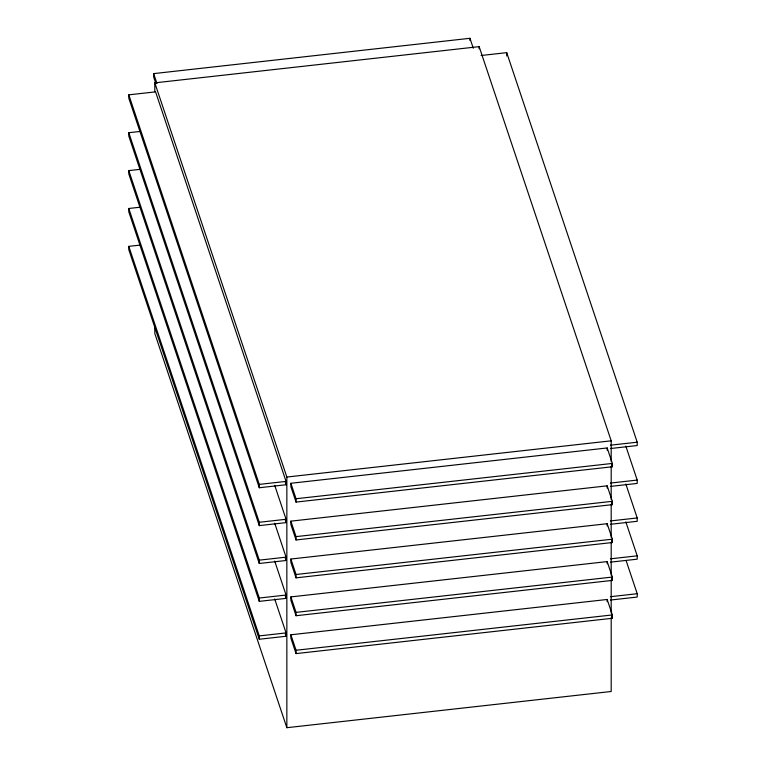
<?xml version="1.0" encoding="UTF-8"?>
<svg xmlns="http://www.w3.org/2000/svg" width="766" height="766" viewBox="0 0 766 766"><rect width="100%" height="100%" fill="white"/><g stroke="black" fill="none" stroke-linecap="round" stroke-linejoin="round"><path stroke-width="1.15" d="M155.871 83.59L153.65 76.954L153.65 73.613L469.951 38.3L473.283 48.248M154.809 91.757L154.809 82.852L479.152 46.64L611.191 440.823L611.191 461.572M128.793 94.84L155.584 91.853L286.072 481.402L286.072 484.744L259.281 487.741L128.793 98.182L128.793 94.84L259.281 484.399L259.281 487.741M481.096 55.506L506.719 52.653L637.207 442.202L637.207 445.544L610.416 448.531M274.688 485.309L286.072 519.281L286.072 522.623L259.281 525.62L128.793 136.061L128.793 132.719L140.446 131.417M274.688 523.188L286.072 557.16L286.072 560.501L259.281 563.489L128.793 173.939L128.793 170.598L140.446 169.296M274.688 561.066L286.072 595.038L286.072 598.38L259.281 601.367L128.793 211.818L128.793 208.476L140.446 207.174M274.688 598.945L286.072 632.917L286.072 636.259L259.281 639.246L128.793 249.697L128.793 246.355L140.446 245.053M154.809 82.852L286.848 477.036L611.191 440.823M259.281 484.399L286.072 481.402M610.416 445.19L637.207 442.202M290.869 483.279L607.17 447.957L612.35 463.43L612.35 466.772L296.049 502.084L290.869 486.621L290.869 483.279L296.049 498.743L296.049 502.084M296.049 498.743L612.35 463.43M128.793 132.719L259.281 522.278L286.072 519.281M610.416 483.068L637.207 480.081L637.207 483.423L610.416 486.41M290.869 521.158L607.17 485.835L612.35 501.309L612.35 504.65L296.049 539.963L290.869 524.499L290.869 521.158L296.049 536.621L296.049 539.963M296.049 536.621L612.35 501.309M128.793 170.598L259.281 560.147L286.072 557.16M610.416 520.947L637.207 517.95L637.207 521.301L610.416 524.289M290.869 559.027L607.17 523.714L612.35 539.187L612.35 542.529L296.049 577.842L290.869 562.368L290.869 559.027L296.049 574.5L296.049 577.842M296.049 574.5L612.35 539.187M128.793 208.476L259.281 598.026L286.072 595.038M610.416 558.826L637.207 555.829L637.207 559.17L610.416 562.167M290.869 596.905L607.17 561.593L612.35 577.057L612.35 580.398L296.049 615.72L290.869 600.247L290.869 596.905L296.049 612.379L296.049 615.72M296.049 612.379L612.35 577.057M128.793 246.355L259.281 635.904L286.072 632.917M610.416 596.704L637.207 593.707L637.207 597.049L610.416 600.046M290.869 634.784L607.17 599.472L612.35 614.935L612.35 618.277L296.049 653.599L290.869 638.126L290.869 634.784L296.049 650.257L296.049 653.599M296.049 650.257L612.35 614.935M154.809 326.373L154.809 333.507L286.848 727.7L611.191 691.487L611.191 617.808M625.822 446.109L637.207 480.081M625.822 483.978L637.207 517.95M611.613 464.56L612.35 466.772M625.822 521.857L637.207 555.829M611.613 502.439L612.35 504.65M626.205 560.865L637.207 593.707M611.613 540.317L612.35 542.529M611.613 578.196L612.35 580.398M611.613 616.075L612.35 618.277M153.65 73.613L156.973 83.561M285.316 482.484L286.072 484.744M285.316 520.363L286.072 522.623M285.316 558.232L286.072 560.501M285.316 596.111L286.072 598.38M285.316 633.989L286.072 636.259M611.191 466.331L611.191 499.451M611.191 504.21L611.191 537.33M611.191 542.089L611.191 575.199M611.191 579.967L611.191 613.059M607.17 447.957L607.17 450.188M607.17 485.835L607.17 488.066M607.17 523.714L607.17 525.945M607.17 561.593L607.17 563.824M607.17 599.472L607.17 601.703M506.719 52.653L506.719 55.995M479.152 46.64L479.152 48.861M469.951 38.3L469.951 40.531M286.848 477.036L286.848 727.7M259.281 522.278L259.281 525.62M259.281 560.147L259.281 563.489M259.281 598.026L259.281 601.367M259.281 635.904L259.281 639.246"/></g></svg>
